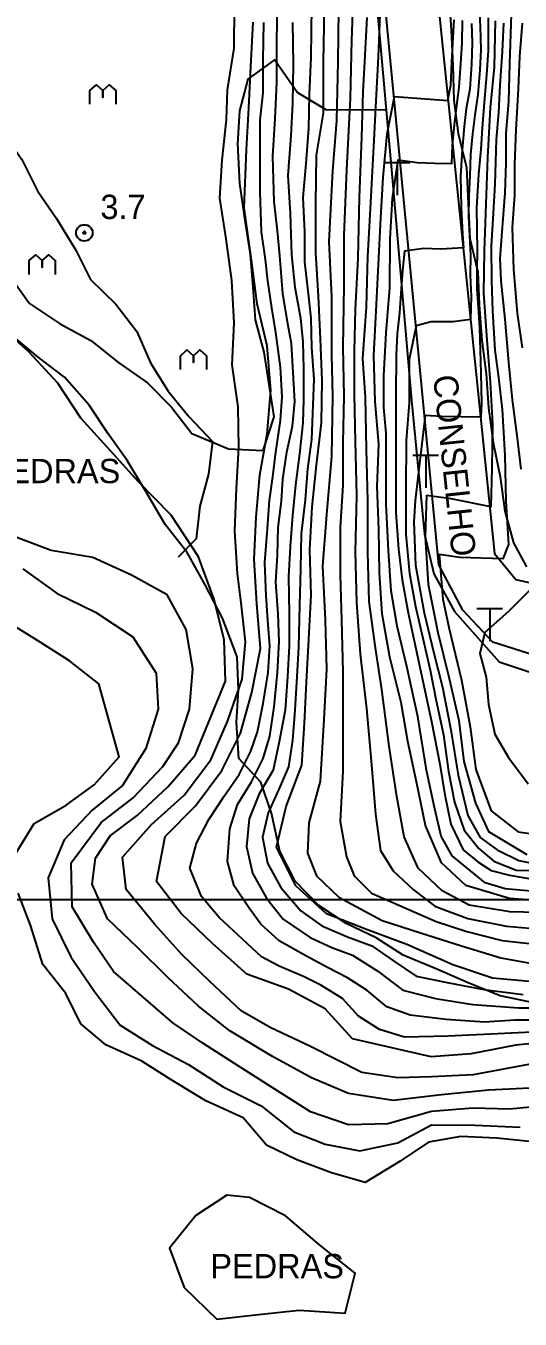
# Model space of a CAD drawing. Extents: x 555347 to 556479, y 8560498 to 8561653.
# Drawn here: x 555503 to 555564, y 8560948.2 to 8561107.8 of the extents above; entities that cross this region are included whole.
import ezdxf

# ---------------------------------------------------------------- set-up
doc = ezdxf.new("R2010")
doc.units = 0
doc.header["$MEASUREMENT"] = 0
for name, color, linetype in [('10', 24, 'CONTINUOUS'), ('12', 3, 'CONTINUOUS'), ('14', 3, 'CONTINUOUS'), ('30', 2, 'CONTINUOUS'), ('32', 42, 'CONTINUOUS'), ('38', 255, 'CONTINUOUS'), ('4', 255, 'CONTINUOUS'), ('44', 255, 'CONTINUOUS'), ('47', 4, 'CONTINUOUS'), ('5', 1, 'CONTINUOUS'), ('50', 255, 'CONTINUOUS'), ('6', 2, 'CONTINUOUS')]:
    doc.layers.add(name, color=color, linetype=linetype)

# ---------------------------------------------------------------- blocks, each defined once
blk = doc.blocks.new('COD007', base_point=(556370.32, 8561240.38))
at = {"layer": '4'}
for points in [[(556370.316, 8561241.3956), (556370.5168, 8561241.3792), (556370.7156, 8561241.318), (556370.9212, 8561241.2012), (556371.1236, 8561241.0072), (556371.2452, 8561240.7848), (556371.3152, 8561240.5864), (556371.3332, 8561240.3828), (556371.314, 8561240.188), (556371.2436, 8561239.9836), (556371.1232, 8561239.7764), (556370.9232, 8561239.5776), (556370.718, 8561239.4492), (556370.5176, 8561239.396), (556370.3128, 8561239.3792), (556370.108, 8561239.3984), (556369.9132, 8561239.4596), (556369.7048, 8561239.5812), (556369.5112, 8561239.7812), (556369.3808, 8561239.9844), (556369.3248, 8561240.184), (556369.3128, 8561240.386), (556369.3268, 8561240.5876), (556369.38, 8561240.79), (556369.5116, 8561240.9964), (556369.7064, 8561241.1968), (556369.9148, 8561241.3292), (556370.1204, 8561241.3896)], [(556370.32, 8561240.18), (556370.12, 8561240.38), (556370.32, 8561240.58), (556370.52, 8561240.38)]]:
    blk.add_lwpolyline(points, close=True, dxfattribs=at)
blk = doc.blocks.new('COD140', base_point=(555924.61, 8561329.59))
at = {"layer": '30'}
blk.add_lwpolyline([(555923.01, 8561327.89), (555923.01, 8561329.59), (555923.81, 8561330.298333), (555924.607333, 8561329.587167), (555924.61, 8561328.74), (555924.607333, 8561329.587167), (555925.41, 8561330.298333), (555926.207333, 8561329.587167), (555926.21, 8561327.89)], dxfattribs=at)
blk = doc.blocks.new('COD013', base_point=(555984.05, 8561208.14))
at = {"layer": '50'}
for p, q in [((555985.645993, 8561212.14), (555982.445993, 8561212.14)), ((555984.0524, 8561212.1364), (555984.0524, 8561208.1444))]:
    blk.add_line(p, q, dxfattribs=at)

msp = doc.modelspace()

# ---------------------------------------------------------------- linework, layer by layer
at = {"layer": '10'}
msp.add_polyline3d([(555542.03, 8561148.98, 12.82), (555546.48, 8561108.41, 14.61), (555548.25, 8561088.58, 17.02), (555550.58, 8561061.53, 19.32), (555552.18, 8561045.05, 21.07), (555553.36, 8561040.15, 21.34), (555555.91, 8561035.52, 22.23), (555561.41, 8561029.29, 23.42), (555570.91, 8561026.14, 24.08), (555576, 8561024.39, 24.71)], dxfattribs=at)
at = {"layer": '12'}
for points in [[(555605.55, 8561113.3, 34.4), (555603.25, 8561107.74, 33.78), (555600.78, 8561092.43, 32.58), (555599.24, 8561081.55, 31.69), (555598.08, 8561071.94, 30.93), (555596.46, 8561059.57, 29.06), (555595.36, 8561051.16, 27.97), (555593.12, 8561042.02, 27.04), (555587.61, 8561035.19, 25.64), (555581.39, 8561031.64, 24.98), (555574.06, 8561029.75, 24.38), (555566.73, 8561029.79, 23.42), (555560.65, 8561031.72, 22.89), (555556.92, 8561035.66, 21.84), (555553.98, 8561041.25, 21.12), (555553.62, 8561044.66, 20.85), (555543.62, 8561148.97, 11.95)], [(555551.01, 8561138.63, 12.58), (555560.84, 8561042.67, 21.49), (555563.46, 8561039.44, 21.95), (555567.11, 8561038.64, 23.14), (555572.07, 8561038.22, 24.03), (555577.76, 8561038.36, 24.86), (555583.9, 8561042.17, 26), (555587.49, 8561046.71, 26.94), (555589.81, 8561052.86, 28.29), (555592.16, 8561064.94, 29.57), (555594.77, 8561090.06, 32.15), (555595.56, 8561100.98, 33.1), (555598.19, 8561111.05, 33.96)]]:
    msp.add_polyline3d(points, dxfattribs=at)
at = {"layer": '14'}
msp.add_polyline3d([(555494.96, 8561111.06, 2.85), (555496.83, 8561107.02, 3.23), (555497.64, 8561102.49, 3.31), (555498.97, 8561098.53, 3.39), (555500.2, 8561094.57, 3.4), (555502.47, 8561091.26, 3.45), (555504.4, 8561087.42, 3.49), (555506.76, 8561084, 3.59), (555509.14, 8561080.08, 3.68), (555510.94, 8561076.45, 3.71), (555514.07, 8561073.43, 3.74), (555516.68, 8561070.05, 3.74), (555518.37, 8561066.17, 3.76), (555520.52, 8561062.67, 3.76), (555523.1, 8561059.58, 3.73), (555526.02, 8561056.49, 3.74), (555525.5, 8561052.43, 3.63), (555524.44, 8561048.5, 3.33), (555523.98, 8561044.48, 3.15), (555521.76, 8561042.21, 2.39)], dxfattribs=at)
at = {"layer": '30'}
for points in [[(555555.22, 8561111.53, 14.87), (555555.49, 8561107.28, 15.21), (555555.7, 8561102.88, 15.58), (555555.82, 8561098.54, 16), (555556.35, 8561094.47, 16.2), (555557.37, 8561090.28, 16.5), (555557.58, 8561085.83, 16.72), (555557.79, 8561081.53, 17.18), (555558.77, 8561077.39, 18.18), (555558.95, 8561073.34, 22.1), (555559.26, 8561068.94, 22.28), (555559.83, 8561064.82, 22.4), (555560.1, 8561060.62, 22.44), (555560.67, 8561056.35, 22.51), (555561.54, 8561052.12, 22.59), (555562.11, 8561047.9, 22.65), (555563.2, 8561044, 22.7), (555564.81, 8561041.01, 22.91)], [(555500.94, 8561076.94, 3.43), (555503.4, 8561073.51, 3.45), (555507.11, 8561071.02, 3.46), (555510.98, 8561068.92, 3.49), (555514.43, 8561066.19, 3.54), (555517.98, 8561063.7, 3.55), (555520.96, 8561060.7, 3.59), (555523.48, 8561057.47, 3.64), (555527.97, 8561055.58, 3.65), (555532.29, 8561055.35, 3.66), (555533.62, 8561059.51, 4.24), (555532.4, 8561067.5, 4.87), (555531.32, 8561071.5, 4.87), (555531.04, 8561075.5, 4.87), (555530.71, 8561079.56, 4.87), (555530, 8561084.03, 4.87), (555529.38, 8561088.31, 4.88), (555529.15, 8561093.2, 4.93), (555529.37, 8561097.28, 4.98), (555530.43, 8561101.16, 4.99), (555533.7, 8561103.57, 5.89), (555536.52, 8561099.53, 9.26), (555540, 8561097.45, 13.43), (555544.09, 8561097.38, 13.76), (555547.43, 8561097.45, 14.03)]]:
    msp.add_polyline3d(points, dxfattribs=at)
at = {"layer": '32'}
msp.add_polyline3d([(555565.87, 8560987.18, 7.7), (555561.53, 8560988.11, 8.2), (555557.58, 8560989.72, 8.82), (555553.73, 8560991.38, 8.94), (555549.58, 8560993.1, 9.11), (555546.21, 8560995.27, 9.19), (555542.51, 8560997.02, 9.08), (555539.14, 8560999.25, 8.92), (555536.21, 8561002.25, 9.43), (555534.31, 8561005.94, 8.27), (555533.32, 8561010.63, 7.94), (555531.98, 8561014.44, 7.65), (555529.25, 8561017.38, 5.58), (555528.99, 8561021.83, 4.19), (555529.21, 8561025.86, 3.79), (555529.07, 8561029.9, 3.51), (555527.24, 8561034.69, 3.51), (555525.12, 8561038.79, 3.51), (555522.89, 8561042.8, 3.51), (555520.18, 8561046.23, 3.3), (555517.76, 8561050.3, 3.3), (555515.47, 8561054.12, 3.34), (555513.11, 8561057.44, 3.56), (555510.8, 8561060.95, 3.55), (555507.75, 8561064.41, 3.55), (555504.49, 8561066.88, 3.55), (555501.29, 8561069.54, 3.51)], dxfattribs=at)
at = {"layer": '44'}
msp.add_lwpolyline([(555347.52, 8561000), (556477.1, 8561000)], dxfattribs=at)
at = {"layer": '47'}
for points in [[(555501.45, 8561005.19), (555503.97, 8561009.34), (555507.93, 8561011.61), (555511.41, 8561014.12), (555514.49, 8561017.59), (555511.98, 8561026.6), (555508.35, 8561029.44), (555504.73, 8561031.73), (555501.01, 8561034.02)], [(555565.18, 8560970.12), (555561.12, 8560970.54), (555556.69, 8560970.73), (555552.71, 8560970.05), (555549.2, 8560967.7), (555544.87, 8560965.09), (555540.69, 8560966.27), (555536.44, 8560967.89), (555532.7, 8560969.69), (555529.79, 8560973.04), (555525.21, 8560975.13), (555520.77, 8560977.82), (555517.3, 8560980.05), (555512.82, 8560982.04), (555509.77, 8560984.64), (555507.88, 8560988.39), (555505.08, 8560991.98), (555503.54, 8560996.8), (555502.01, 8561000.77)]]:
    msp.add_lwpolyline(points, dxfattribs=at)
msp.add_lwpolyline([(555527.78, 8560963.52), (555523.97, 8560961.02), (555520.7, 8560956.99), (555522.5, 8560952.11), (555526.55, 8560948.22), (555531.71, 8560948.8), (555536.7, 8560949.32), (555542.39, 8560948.95), (555543.63, 8560953.89), (555539.21, 8560957.37), (555535.04, 8560960.95), (555530.58, 8560963.21)], close=True, dxfattribs=at)
at = {"layer": '5'}
for points in [[(555565.62, 8560989.83, 10), (555560.61, 8560990.28, 10), (555555.68, 8560991.92, 10), (555550, 8560994.43, 10), (555545.03, 8560996.29, 10), (555540.11, 8560998.22, 10), (555536.29, 8561001.66, 10), (555533.92, 8561006.43, 10), (555535.13, 8561011.44, 10), (555537.05, 8561016.56, 10), (555537.37, 8561021.74, 10), (555537.64, 8561026.78, 10), (555537.91, 8561032.08, 10), (555538.18, 8561037.54, 10), (555538.04, 8561043.12, 10), (555538.33, 8561048.42, 10), (555538.84, 8561053.57, 10), (555539.47, 8561058.79, 10), (555539.54, 8561064.02, 10), (555539.35, 8561069.14, 10), (555539.11, 8561074.4, 10), (555538.79, 8561079.76, 10), (555538.78, 8561085.83, 10), (555538.87, 8561091.8, 10), (555539.72, 8561097, 10), (555539.73, 8561103.28, 10), (555539.92, 8561114.46, 10)], [(555568.29, 8560982.5, 5), (555563.47, 8560982.02, 5), (555557.97, 8560980.95, 5), (555553.02, 8560980.59, 5), (555543.3, 8560982.81, 5), (555539.92, 8560986.51, 5), (555535.38, 8560988.94, 5), (555530.25, 8560990.78, 5), (555526.03, 8560994.57, 5), (555522.16, 8560998.25, 5), (555519.11, 8561002.22, 5), (555520.15, 8561007.74, 5), (555523.92, 8561011.52, 5), (555527.17, 8561015.9, 5), (555529.46, 8561020.5, 5), (555530.87, 8561025.5, 5), (555531.96, 8561030.94, 5), (555531.47, 8561036.44, 5), (555531.16, 8561041.98, 5), (555531.41, 8561047.16, 5), (555531.86, 8561052.38, 5), (555532.77, 8561057.41, 5), (555533.2, 8561062.76, 5), (555532.75, 8561068.3, 5), (555531.54, 8561073.46, 5), (555530.86, 8561078.57, 5), (555529.94, 8561085.29, 5), (555530.21, 8561092.45, 5), (555530.49, 8561097.63, 5), (555530.75, 8561102.71, 5), (555531.04, 8561108.19, 5)], [(555566.6, 8560999.8, 15), (555562.68, 8561000.1, 15), (555557.31, 8561001.71, 15), (555554.31, 8561004.51, 15), (555552.31, 8561009.1, 15), (555551.2, 8561014.49, 15), (555550.12, 8561019.48, 15), (555549.32, 8561024.28, 15), (555547.92, 8561029.87, 15), (555546.95, 8561035.22, 15), (555546.64, 8561040.28, 15), (555546.57, 8561045.68, 15), (555546.35, 8561050.91, 15), (555546.57, 8561056.13, 15), (555546.1, 8561061.42, 15), (555545.95, 8561067.08, 15), (555546.21, 8561072.58, 15), (555546.51, 8561078.32, 15), (555546.81, 8561084.05, 15), (555547.1, 8561089.05, 15), (555547.6, 8561094.42, 15), (555548.48, 8561099.04, 15), (555553.41, 8561098.67, 15), (555555.07, 8561098.53, 15), (555555.44, 8561100.42, 15), (555555.59, 8561103.31, 15), (555555.86, 8561108.49, 15)], [(555560.94, 8561108.36, 20), (555560.8, 8561102.64, 20), (555560.29, 8561097.65, 20), (555559.97, 8561091.52, 20), (555559.55, 8561079.98, 20), (555559.5, 8561074.81, 20), (555559.87, 8561069.55, 20), (555560.3, 8561063.81, 20), (555560.59, 8561058.63, 20), (555560.53, 8561053.18, 20), (555560.4, 8561048.42, 20), (555555.49, 8561049.42, 20), (555552.46, 8561049.8, 20), (555552.27, 8561044.71, 20), (555552.63, 8561038.87, 20), (555553.85, 8561032.91, 20), (555555.23, 8561027.26, 20), (555556.45, 8561022.07, 20), (555557.06, 8561017.02, 20), (555558.51, 8561011.86, 20), (555560.12, 8561008.39, 20), (555564.85, 8561005.54, 20)]]:
    msp.add_polyline3d(points, dxfattribs=at)
at = {"layer": '6'}
for points in [[(555543.49, 8561115, 12), (555543.18, 8561105.99, 12), (555543.03, 8561098.85, 12), (555542.56, 8561090, 12), (555542.25, 8561081.93, 12), (555542.25, 8561075.72, 12), (555542.1, 8561068.12, 12), (555542.25, 8561062.06, 12), (555542.1, 8561056.32, 12), (555542.1, 8561051.04, 12), (555541.79, 8561045.92, 12), (555541.79, 8561040.02, 12), (555541.94, 8561034.43, 12), (555542.1, 8561028.07, 12), (555542.1, 8561020.93, 12), (555542.1, 8561015.8, 12), (555541.79, 8561009.59, 12), (555542.56, 8561005.25, 12), (555543.49, 8561002.92, 12), (555545.67, 8561000.75, 12), (555549.69, 8560999.01, 12), (555553.62, 8560997.25, 12), (555557.43, 8560996.03, 12), (555561.77, 8560994.94, 12), (555566.66, 8560994.4, 12)], [(555541.63, 8561112.98, 11), (555541.48, 8561103.35, 11), (555541.32, 8561096.06, 11), (555540.85, 8561089.85, 11), (555540.39, 8561081.16, 11), (555540.7, 8561074.33, 11), (555540.7, 8561067.19, 11), (555540.85, 8561062.06, 11), (555540.7, 8561054.61, 11), (555540.08, 8561047.47, 11), (555539.61, 8561041.11, 11), (555539.92, 8561034.43, 11), (555540.08, 8561028.38, 11), (555539.77, 8561022.17, 11), (555539.3, 8561014.56, 11), (555537.91, 8561009.44, 11), (555537.75, 8561005.71, 11), (555538.84, 8561002.92, 11), (555541.63, 8561000.28, 11), (555546.97, 8560997.38, 11), (555551.72, 8560995.89, 11), (555556.75, 8560994.26, 11), (555561.64, 8560992.77, 11), (555567.07, 8560991.82, 11)], [(555563.02, 8561112.97, 22), (555562.71, 8561103.04, 22), (555562.56, 8561098.46, 22), (555562.25, 8561094.49, 22), (555562.25, 8561090.82, 22), (555562.1, 8561087.15, 22), (555561.79, 8561082.87, 22), (555561.49, 8561079.06, 22), (555561.64, 8561076.3, 22), (555562.1, 8561071.57, 22), (555562.56, 8561066.22, 22), (555563.02, 8561061.64, 22), (555563.63, 8561056.9, 22), (555564.09, 8561053.08, 22)], [(555567.57, 8560985.08, 7), (555563.34, 8560985.08, 7), (555559.62, 8560984.87, 7), (555554.88, 8560985.18, 7), (555550.44, 8560985.7, 7), (555547.55, 8560986.73, 7), (555545.08, 8560988.79, 7), (555542.7, 8560990.34, 7), (555540.23, 8560991.58, 7), (555537.55, 8560993.02, 7), (555534.24, 8560994.88, 7), (555531.97, 8560996.94, 7), (555530.53, 8560998.9, 7), (555528.67, 8561001.69, 7), (555527.85, 8561004.68, 7), (555528.16, 8561008.7, 7), (555529.09, 8561011.69, 7), (555530.84, 8561014.48, 7), (555532.28, 8561017.37, 7), (555533.11, 8561020.15, 7), (555533.63, 8561023.76, 7), (555534.04, 8561027.99, 7), (555534.24, 8561031.81, 7), (555534.13, 8561035.21, 7), (555533.84, 8561039.12, 7), (555534.03, 8561042.45, 7), (555534.13, 8561045.87, 7), (555534.52, 8561049.1, 7), (555534.72, 8561051.84, 7), (555535.21, 8561055.16, 7), (555535.89, 8561058.39, 7), (555536.19, 8561061.42, 7), (555535.79, 8561068.56, 7), (555535.31, 8561071.01, 7), (555534.72, 8561074.73, 7), (555534.33, 8561079.42, 7), (555534.03, 8561082.45, 7), (555533.64, 8561086.07, 7), (555533.45, 8561091.65, 7), (555533.74, 8561096.34, 7), (555533.94, 8561100.75, 7), (555533.94, 8561105.83, 7), (555534.03, 8561110.72, 7)], [(555558.9, 8561110.9, 18), (555559.09, 8561107.62, 18), (555559.14, 8561104.85, 18), (555559.04, 8561102.32, 18), (555558.77, 8561099.27, 18), (555558.4, 8561096.73, 18), (555558.12, 8561094.42, 18), (555557.89, 8561091.89, 18), (555557.8, 8561089.3, 18), (555557.66, 8561086.76, 18), (555557.61, 8561084.22, 18), (555557.89, 8561079.47, 18), (555557.84, 8561076.98, 18), (555557.94, 8561074.35, 18), (555557.89, 8561071.53, 18), (555555.72, 8561071.26, 18), (555553.01, 8561071.26, 18), (555551.15, 8561070.75, 18), (555550.32, 8561066.61, 18), (555550.31, 8561061.25, 18), (555549.92, 8561056.62, 18), (555549.88, 8561050.58, 18), (555549.88, 8561045, 18), (555550.33, 8561040.18, 18), (555551.08, 8561036.11, 18), (555551.98, 8561032.2, 18), (555552.89, 8561028.28, 18), (555553.64, 8561024.51, 18), (555554.55, 8561020.29, 18), (555555.15, 8561015.77, 18), (555555.9, 8561012.01, 18), (555557.11, 8561008.54, 18), (555558.92, 8561006.28, 18), (555560.74, 8561004.71, 18), (555563.53, 8561003.6, 18), (555568.16, 8561003.5, 18)], [(555568.8, 8560980.32, 4), (555558.2, 8560978.35, 4), (555553.04, 8560978.11, 4), (555548.89, 8560977.97, 4), (555544.47, 8560978.66, 4), (555538.11, 8560981.84, 4), (555533.13, 8560984.19, 4), (555529.54, 8560986.27, 4), (555525.67, 8560989.86, 4), (555522.21, 8560993.18, 4), (555518.89, 8560996.91, 4), (555515.36, 8561001.21, 4), (555514.89, 8561005.21, 4), (555518.46, 8561009.23, 4), (555522.52, 8561012.84, 4), (555525.81, 8561017.23, 4), (555527.88, 8561021.93, 4), (555529.68, 8561027.18, 4), (555530.09, 8561031.75, 4), (555529.54, 8561036.59, 4), (555529.1, 8561040.21, 4), (555528.77, 8561045.4, 4), (555528.97, 8561050.68, 4), (555529.26, 8561055.74, 4), (555529.18, 8561060.74, 4), (555528.45, 8561065.95, 4), (555528.67, 8561071.11, 4), (555528.4, 8561076.35, 4), (555527.71, 8561081.46, 4), (555526.91, 8561086.49, 4), (555527.19, 8561091.19, 4), (555527.74, 8561096.17, 4), (555527.86, 8561099.86, 4), (555528.7, 8561104.99, 4), (555528.71, 8561110.13, 4)], [(555538.24, 8561110.14, 9), (555538.14, 8561103.88, 9), (555537.95, 8561099.28, 9), (555537.85, 8561095.07, 9), (555537.56, 8561090.77, 9), (555537.16, 8561086.56, 9), (555537.36, 8561082.36, 9), (555537.36, 8561078.64, 9), (555537.85, 8561074.34, 9), (555538.14, 8561071.69, 9), (555538.24, 8561068.07, 9), (555538.53, 8561064.16, 9), (555538.24, 8561056.73, 9), (555537.75, 8561053.11, 9), (555537.46, 8561049.29, 9), (555536.97, 8561045.09, 9), (555536.87, 8561040.78, 9), (555536.77, 8561036.28, 9), (555536.62, 8561031.09, 9), (555536.41, 8561027.48, 9), (555536.2, 8561023.35, 9), (555535.9, 8561019.64, 9), (555535.38, 8561016.33, 9), (555534.35, 8561013.96, 9), (555532.9, 8561010.66, 9), (555532.18, 8561007.67, 9), (555532.8, 8561004.47, 9), (555534.45, 8561001.48, 9), (555536.93, 8560998.59, 9), (555539.51, 8560996.73, 9), (555542.7, 8560995.39, 9), (555545.7, 8560994.26, 9), (555548.38, 8560992.4, 9), (555551.16, 8560990.54, 9), (555555.19, 8560989.72, 9), (555559.52, 8560988.89, 9), (555564.37, 8560988.27, 9)], [(555567.75, 8560998.34, 14), (555562.72, 8560998.47, 14), (555557.7, 8560999.29, 14), (555554.36, 8561001.06, 14), (555551.41, 8561003.85, 14), (555549.7, 8561007.73, 14), (555548.77, 8561012.7, 14), (555547.84, 8561018.91, 14), (555546.91, 8561025.89, 14), (555546.13, 8561031.02, 14), (555545.36, 8561036.76, 14), (555545.2, 8561042.81, 14), (555545.2, 8561049.18, 14), (555545.05, 8561055.54, 14), (555544.89, 8561061.91, 14), (555544.58, 8561066.72, 14), (555545.05, 8561073.08, 14), (555545.2, 8561079.29, 14), (555545.51, 8561085.19, 14), (555545.99, 8561093.66, 14), (555546.24, 8561098.49, 14), (555546.53, 8561103.92, 14), (555546.73, 8561109.11, 14)], [(555568.39, 8560983.74, 6), (555563.75, 8560983.53, 6), (555559.52, 8560983.32, 6), (555555.08, 8560983.12, 6), (555549.72, 8560983.01, 6), (555546.62, 8560983.94, 6), (555544.04, 8560985.59, 6), (555542.08, 8560987.76, 6), (555539.4, 8560989.41, 6), (555537.34, 8560990.44, 6), (555534.24, 8560991.78, 6), (555532.08, 8560992.92, 6), (555526.82, 8560997.77, 6), (555524.65, 8561000.34, 6), (555523.21, 8561003.85, 6), (555524.03, 8561006.95, 6), (555525.58, 8561009.84, 6), (555527.44, 8561012.72, 6), (555529.29, 8561015.41, 6), (555530.74, 8561018.29, 6), (555531.56, 8561020.67, 6), (555532.28, 8561024.17, 6), (555532.9, 8561027.99, 6), (555533.11, 8561031.29, 6), (555532.86, 8561034.42, 6), (555532.66, 8561037.46, 6), (555532.47, 8561041.57, 6), (555532.76, 8561045.18, 6), (555533.06, 8561049.2, 6), (555533.45, 8561052.13, 6), (555533.84, 8561055.16, 6), (555534.43, 8561059.08, 6), (555534.62, 8561062.01, 6), (555534.43, 8561065.63, 6), (555533.84, 8561069.93, 6), (555533.35, 8561072.97, 6), (555532.86, 8561076.29, 6), (555532.57, 8561078.93, 6), (555532.08, 8561082.36, 6), (555531.88, 8561087.25, 6), (555531.88, 8561091.55, 6), (555531.88, 8561096.15, 6), (555532.27, 8561099.48, 6), (555532.27, 8561103.58, 6), (555532.37, 8561108.18, 6)], [(555535.89, 8561108.18, 8), (555535.99, 8561103, 8), (555535.89, 8561098.2, 8), (555535.7, 8561094.19, 8), (555535.31, 8561089.3, 8), (555535.6, 8561084.61, 8), (555535.79, 8561079.52, 8), (555536.19, 8561075.51, 8), (555536.87, 8561071.69, 8), (555537.16, 8561068.76, 8), (555537.26, 8561065.43, 8), (555537.26, 8561061.62, 8), (555537.16, 8561058.78, 8), (555536.77, 8561054.97, 8), (555536.28, 8561051.15, 8), (555535.89, 8561047.34, 8), (555535.6, 8561043.52, 8), (555535.4, 8561039.8, 8), (555535.5, 8561035.21, 8), (555535.48, 8561031.29, 8), (555535.28, 8561027.48, 8), (555534.97, 8561023.35, 8), (555534.24, 8561019.43, 8), (555533.52, 8561015.92, 8), (555531.77, 8561013.03, 8), (555530.53, 8561009.94, 8), (555530.22, 8561006.53, 8), (555530.94, 8561003.23, 8), (555532.7, 8561000.14, 8), (555534.76, 8560997.56, 8), (555538.06, 8560995.29, 8), (555540.74, 8560994.05, 8), (555543.32, 8560993.12, 8), (555546.42, 8560991.16, 8), (555549.51, 8560988.79, 8), (555553.54, 8560987.76, 8), (555558.18, 8560987.04, 8), (555563.85, 8560986.62, 8), (555567.77, 8560986.62, 8)], [(555545.09, 8561108.8, 13), (555544.8, 8561103.34, 13), (555544.56, 8561099.63, 13), (555544.43, 8561094.04, 13), (555544.11, 8561086.59, 13), (555543.96, 8561079.14, 13), (555543.65, 8561072.77, 13), (555543.49, 8561067.65, 13), (555543.49, 8561062.22, 13), (555543.65, 8561056.47, 13), (555543.8, 8561049.8, 13), (555543.65, 8561042.81, 13), (555543.8, 8561036.6, 13), (555544.27, 8561030.24, 13), (555545.05, 8561023.56, 13), (555545.67, 8561016.58, 13), (555546.13, 8561010.52, 13), (555546.75, 8561006.02, 13), (555548.31, 8561003.54, 13), (555550.79, 8561001.21, 13), (555553.49, 8560999.15, 13), (555557.56, 8560997.66, 13), (555562.32, 8560996.71, 13), (555567.07, 8560996.3, 13)], [(555566.73, 8561000.89, 16), (555562.16, 8561001.29, 16), (555559.67, 8561002.06, 16), (555555.6, 8561005.38, 16), (555554.24, 8561007.79, 16), (555553.34, 8561011.7, 16), (555552.44, 8561015.92, 16), (555551.38, 8561022.55, 16), (555550.03, 8561028.73, 16), (555548.82, 8561033.7, 16), (555548.07, 8561038.07, 16), (555547.77, 8561043.05, 16), (555547.46, 8561048.77, 16), (555547.46, 8561052.84, 16), (555547.46, 8561057.51, 16), (555547.16, 8561060.67, 16), (555547.16, 8561064.59, 16), (555547.46, 8561069.87, 16), (555547.92, 8561075.44, 16), (555547.97, 8561081.46, 16), (555548.24, 8561086.49, 16), (555548.94, 8561091.24, 16), (555551.27, 8561090.91, 16), (555553.41, 8561090.82, 16), (555555.58, 8561090.78, 16), (555555.67, 8561093.04, 16), (555555.9, 8561095.53, 16), (555556.27, 8561098.58, 16), (555556.46, 8561100.15, 16), (555556.69, 8561103.1, 16), (555556.83, 8561105.64, 16), (555556.87, 8561108.41, 16)], [(555557.98, 8561108.04, 17), (555558.07, 8561105.64, 17), (555557.98, 8561103.01, 17), (555557.8, 8561099.96, 17), (555557.34, 8561097.56, 17), (555557.1, 8561095.35, 17), (555556.83, 8561092.44, 17), (555556.64, 8561089.21, 17), (555556.74, 8561085.38, 17), (555556.87, 8561082.06, 17), (555557.01, 8561080.35, 17), (555554.2, 8561080.21, 17), (555552.12, 8561080.3, 17), (555549.72, 8561079.96, 17), (555549.49, 8561077.58, 17), (555549.26, 8561074.76, 17), (555549.12, 8561072.36, 17), (555548.83, 8561069.75, 17), (555548.7, 8561067.16, 17), (555548.67, 8561062.18, 17), (555548.67, 8561056.61, 17), (555548.67, 8561052.39, 17), (555548.67, 8561047.72, 17), (555548.97, 8561043.2, 17), (555549.42, 8561039.43, 17), (555550.18, 8561035.36, 17), (555550.93, 8561031.9, 17), (555553.04, 8561021.95, 17), (555554.09, 8561016.68, 17), (555554.7, 8561012.91, 17), (555555.45, 8561009.29, 17), (555556.96, 8561006.13, 17), (555558.77, 8561004.62, 17), (555560.42, 8561003.57, 17), (555562.68, 8561002.98, 17), (555565.81, 8561002.46, 17)], [(555560.06, 8561108.73, 19), (555560.06, 8561104.72, 19), (555559.87, 8561101.72, 19), (555559.55, 8561098.3, 19), (555559.32, 8561095.12, 19), (555559.14, 8561092.53, 19), (555558.86, 8561089.44, 19), (555558.63, 8561085.29, 19), (555558.67, 8561082.66, 19), (555558.72, 8561080.02, 19), (555558.67, 8561077.49, 19), (555558.67, 8561075.22, 19), (555558.77, 8561073.61, 19), (555559, 8561070.52, 19), (555559.14, 8561064.89, 19), (555559.23, 8561061.19, 19), (555559.14, 8561059.49, 19), (555554.29, 8561059.58, 19), (555552.26, 8561059.67, 19), (555551.03, 8561049.22, 19), (555550.86, 8561046.51, 19), (555551.08, 8561041.24, 19), (555552.14, 8561035.36, 19), (555553.34, 8561030.39, 19), (555554.4, 8561026.17, 19), (555555.45, 8561020.9, 19), (555556.35, 8561015.32, 19), (555557.56, 8561010.35, 19), (555559.07, 8561007.64, 19), (555561.18, 8561006.13, 19), (555563.85, 8561004.81, 19), (555566.99, 8561004.16, 19)], [(555561.95, 8561108.08, 21), (555561.79, 8561104.57, 21), (555561.49, 8561100.45, 21), (555561.34, 8561097.08, 21), (555561.03, 8561093.72, 21), (555560.88, 8561088.22, 21), (555560.66, 8561084.64, 21), (555560.43, 8561080.58, 21), (555560.47, 8561076.29, 21), (555560.61, 8561072.59, 21), (555560.88, 8561067.75, 21), (555561.34, 8561064.39, 21), (555561.79, 8561060.42, 21), (555562.1, 8561054.76, 21), (555562.25, 8561049.11, 21), (555562.56, 8561043.76, 21), (555561.89, 8561042.02, 21), (555556.55, 8561042.17, 21), (555554, 8561042.54, 21), (555554.46, 8561037.04, 21), (555555.23, 8561033.37, 21), (555556.76, 8561027.04, 21), (555557.82, 8561021.3, 21), (555558.55, 8561016.03, 21), (555560.42, 8561010.91, 21), (555563.78, 8561008.32, 21), (555568.66, 8561007.64, 21)], [(555564.24, 8561108.08, 23), (555563.93, 8561103.96, 23), (555563.78, 8561099.99, 23), (555563.48, 8561094.94, 23), (555563.32, 8561090.67, 23), (555563.32, 8561086.85, 23), (555563.02, 8561082.87, 23), (555563.17, 8561077.68, 23), (555563.63, 8561072.33, 23), (555564.24, 8561068.05, 23)], [(555565.2, 8560976.73, 3), (555560.09, 8560976.45, 3), (555554.28, 8560975.9, 3), (555548.34, 8560975.21, 3), (555542.81, 8560976.04, 3), (555538.25, 8560977.97, 3), (555533.41, 8560980.6, 3), (555528.16, 8560983.78, 3), (555524.29, 8560986.82, 3), (555520.49, 8560990.36, 3), (555516.76, 8560994.07, 3), (555513.05, 8560997.59, 3), (555511.15, 8561001.89, 3), (555511.57, 8561005.07, 3), (555513.36, 8561007.83, 3), (555516.69, 8561010.34, 3), (555520.55, 8561013.91, 3), (555523.87, 8561017.78, 3), (555527.6, 8561026.91, 3), (555527.46, 8561032.02, 3), (555526.22, 8561037, 3), (555524.29, 8561042.25, 3), (555520.91, 8561047.38, 3), (555516.85, 8561051.53, 3), (555513.4, 8561055.31, 3), (555509.74, 8561059.37, 3), (555506.92, 8561063.66, 3), (555503.35, 8561067.52, 3), (555499.39, 8561071.02, 3)], [(555568.24, 8560974.65, 2), (555562.72, 8560974.1, 2), (555558.15, 8560974.24, 2), (555553.04, 8560973.83, 2), (555547.65, 8560972.3, 2), (555542.81, 8560972.17, 2), (555538.1, 8560973.81, 2), (555533.27, 8560976.87, 2), (555528.71, 8560979.77, 2), (555524.84, 8560982.26, 2), (555521.11, 8560984.75, 2), (555513.78, 8560991.1, 2), (555511.32, 8560994.73, 2), (555508.7, 8560999.06, 2), (555508.54, 8561004.51, 2), (555512.26, 8561009.49, 2), (555516.2, 8561012.51, 2), (555519.86, 8561016.4, 2), (555521.8, 8561019.31, 2), (555523.18, 8561023.45, 2), (555523.59, 8561028.43, 2), (555522.76, 8561033.27, 2), (555520.41, 8561037.55, 2), (555516, 8561039.98, 2), (555511.22, 8561042.18, 2), (555506.09, 8561043.04, 2), (555501.2, 8561044.88, 2)], [(555502.57, 8561040.77, 1), (555506.84, 8561037.73, 1), (555511.56, 8561035.44, 1), (555516.17, 8561032.38, 1), (555519.06, 8561027.91, 1), (555519.31, 8561023.45, 1), (555517.79, 8561018.61, 1), (555514.89, 8561014.05, 1), (555511.15, 8561011.01, 1), (555507.69, 8561007.33, 1), (555505.72, 8561002.66, 1), (555506.21, 8560997.61, 1), (555508.53, 8560992.9, 1), (555511.43, 8560988.62, 1), (555514.61, 8560984.47, 1), (555518.62, 8560981.98, 1), (555523.04, 8560979.63, 1), (555527.33, 8560976.87, 1), (555532.03, 8560974.52, 1), (555536.04, 8560971.34, 1), (555539.91, 8560969.82, 1), (555544.19, 8560968.99, 1), (555548.89, 8560969.95, 1), (555553.04, 8560972.17, 1), (555558.45, 8560972.16, 1), (555564.03, 8560971.9, 1)], [(555566.23, 8561039.18, 22), (555562.56, 8561035.51, 22), (555559.66, 8561032.91, 22), (555559.04, 8561030.32, 22), (555559.81, 8561027.41, 22), (555560.11, 8561024.05, 22), (555560.88, 8561020.39, 22), (555562.56, 8561017.48, 22), (555565, 8561014.27, 22)]]:
    msp.add_polyline3d(points, dxfattribs=at)

# ---------------------------------------------------------------- block references
at = {"layer": '30'}
for p in [(555512.47, 8561099.78, 18.96), (555504.99, 8561078.8), (555523.66, 8561067.06, 18.96)]:
    msp.add_blockref('COD140', p, dxfattribs=at)
at = {"layer": '4'}
msp.add_blockref('COD007', (555510.19, 8561082.21, 3.7), dxfattribs=at)
at = {"layer": '50'}
for p in [(555548.8, 8561086.85, 16.98), (555552.34, 8561050.77, 20.42), (555560.25, 8561031.85, 22.53)]:
    msp.add_blockref('COD013', p, dxfattribs=at)

# ---------------------------------------------------------------- texts
at = {"layer": '32'}
for p in [(555498.13, 8561051.34), (555525.75, 8560953.26)]:
    msp.add_text('PEDRAS', height=3, dxfattribs=at).set_placement(p)
at = {"layer": '38'}
msp.add_text('CONSELHO', height=3, rotation=276, dxfattribs=at).set_placement((555553.25, 8561064.56))
at = {"layer": '4'}
msp.add_text('3.7', height=3, dxfattribs=at).set_placement((555512.17, 8561083.92, 3.7))

doc.saveas('drawing.dxf')
